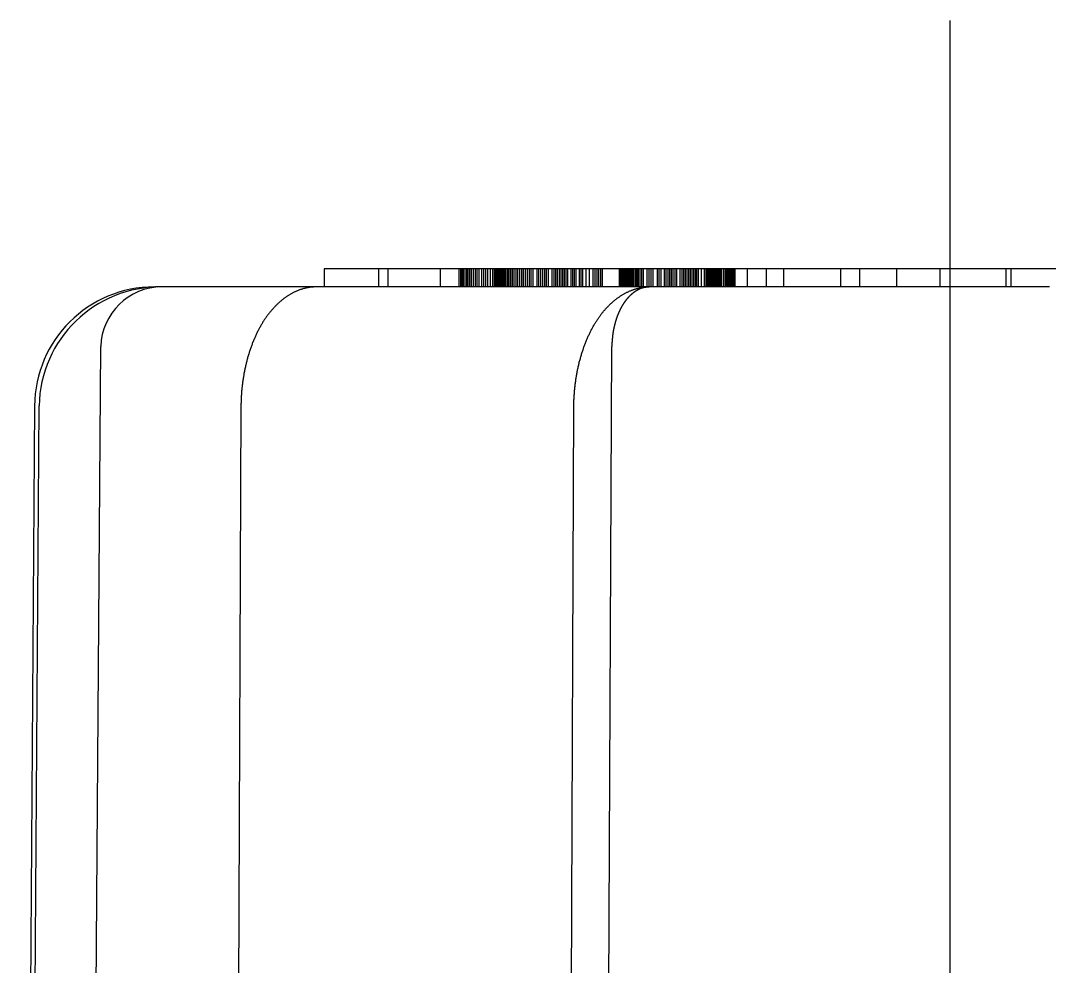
# Model space of a CAD drawing. Extents: x 55 to 320, y 62 to 485.
# Drawn here: x 68.78 to 85.94, y 363.56 to 379.34 of the extents above; entities that cross this region are included whole.
import ezdxf

# ---------------------------------------------------------------- set-up
doc = ezdxf.new("R2010")
doc.units = 0
doc.header["$MEASUREMENT"] = 0
doc.linetypes.add('CENTER', pattern=[50.8, 31.75, -6.35, 6.35, -6.35])
doc.layers.get('0').update_dxf_attribs({"linetype": 'CONTINUOUS'})
doc.layers.add('FR_QBM1_G14_40U', color=7, linetype='CONTINUOUS')

msp = doc.modelspace()

# ---------------------------------------------------------------- linework, layer by layer
at = {"linetype": 'CENTER'}
msp.add_line((84.279, 379.339), (84.279, 165.681), dxfattribs=at)
at = {"layer": 'FR_QBM1_G14_40U', "color": 5, "linetype": 'Continuous'}
for p, q in [((74.189, 375.196), (73.843, 375.196)), ((73.843, 375.196), (73.843, 374.896)), ((74.753, 375.196), (74.189, 375.196)), ((74.753, 374.896), (74.753, 375.196)), ((74.913, 375.196), (74.753, 375.196)), ((75.786, 375.196), (74.913, 375.196)), ((74.913, 374.896), (74.913, 375.196)), ((76.097, 375.196), (75.786, 375.196)), ((75.786, 374.896), (75.786, 375.196)), ((76.124, 375.196), (76.097, 375.196)), ((76.097, 374.896), (76.097, 375.196)), ((76.148, 375.196), (76.124, 375.196)), ((76.124, 374.896), (76.124, 375.196)), ((76.148, 374.896), (76.148, 375.196)), ((76.17, 375.196), (76.148, 375.196)), ((76.194, 375.196), (76.17, 375.196)), ((76.17, 374.896), (76.17, 375.196)), ((76.224, 375.196), (76.194, 375.196)), ((76.194, 374.896), (76.194, 375.196)), ((76.224, 374.896), (76.224, 375.196)), ((76.247, 375.196), (76.224, 375.196)), ((76.247, 374.896), (76.247, 375.196)), ((76.273, 375.196), (76.247, 375.196)), ((76.273, 374.896), (76.273, 375.196)), ((76.301, 375.196), (76.273, 375.196)), ((76.301, 374.896), (76.301, 375.196)), ((76.332, 375.196), (76.301, 375.196)), ((76.369, 375.196), (76.332, 375.196)), ((76.332, 374.896), (76.332, 375.196)), ((76.396, 375.196), (76.369, 375.196)), ((76.369, 374.896), (76.369, 375.196)), ((76.396, 374.896), (76.396, 375.196)), ((76.431, 375.196), (76.396, 375.196)), ((76.431, 374.896), (76.431, 375.196)), ((76.471, 375.196), (76.431, 375.196)), ((76.505, 375.196), (76.471, 375.196)), ((76.471, 374.896), (76.471, 375.196)), ((76.543, 375.196), (76.505, 375.196)), ((76.505, 374.896), (76.505, 375.196)), ((76.575, 375.196), (76.543, 375.196)), ((76.543, 374.896), (76.543, 375.196)), ((76.575, 374.896), (76.575, 375.196)), ((76.618, 375.196), (76.575, 375.196)), ((76.655, 375.196), (76.618, 375.196)), ((76.618, 374.896), (76.618, 375.196)), ((76.655, 374.896), (76.655, 375.196)), ((76.684, 375.196), (76.655, 375.196)), ((76.684, 374.896), (76.684, 375.196)), ((76.685, 375.196), (76.684, 375.196)), ((76.685, 374.896), (76.685, 375.196)), ((76.688, 375.196), (76.685, 375.196)), ((76.688, 374.896), (76.688, 375.196)), ((76.691, 375.196), (76.688, 375.196)), ((76.691, 374.896), (76.691, 375.196)), ((76.696, 375.196), (76.691, 375.196)), ((76.696, 374.896), (76.696, 375.196)), ((76.703, 375.196), (76.696, 375.196)), ((76.71, 375.196), (76.703, 375.196)), ((76.703, 374.896), (76.703, 375.196)), ((76.728, 375.196), (76.71, 375.196)), ((76.71, 374.896), (76.71, 375.196)), ((76.728, 374.896), (76.728, 375.196)), ((76.74, 375.196), (76.728, 375.196)), ((76.74, 374.896), (76.74, 375.196)), ((76.753, 375.196), (76.74, 375.196)), ((76.753, 374.896), (76.753, 375.196)), ((76.767, 375.196), (76.753, 375.196)), ((76.767, 374.896), (76.767, 375.196)), ((76.783, 375.196), (76.767, 375.196)), ((76.783, 374.896), (76.783, 375.196)), ((76.8, 375.196), (76.783, 375.196)), ((76.8, 374.896), (76.8, 375.196)), ((76.819, 375.196), (76.8, 375.196)), ((76.837, 375.196), (76.819, 375.196)), ((76.819, 374.896), (76.819, 375.196)), ((76.858, 375.196), (76.837, 375.196)), ((76.837, 374.896), (76.837, 375.196)), ((76.881, 375.196), (76.858, 375.196)), ((76.858, 374.896), (76.858, 375.196)), ((76.905, 375.196), (76.881, 375.196)), ((76.881, 374.896), (76.881, 375.196)), ((76.905, 374.896), (76.905, 375.196)), ((76.929, 375.196), (76.905, 375.196)), ((76.929, 374.896), (76.929, 375.196)), ((76.956, 375.196), (76.929, 375.196)), ((76.956, 374.896), (76.956, 375.196)), ((76.984, 375.196), (76.956, 375.196)), ((76.984, 374.896), (76.984, 375.196)), ((77.013, 375.196), (76.984, 375.196)), ((77.013, 374.896), (77.013, 375.196)), ((77.044, 375.196), (77.013, 375.196)), ((77.044, 374.896), (77.044, 375.196)), ((77.076, 375.196), (77.044, 375.196)), ((77.076, 374.896), (77.076, 375.196)), ((77.108, 375.196), (77.076, 375.196)), ((77.108, 374.896), (77.108, 375.196)), ((77.139, 375.196), (77.108, 375.196)), ((77.139, 374.896), (77.139, 375.196)), ((77.171, 375.196), (77.139, 375.196)), ((77.171, 374.896), (77.171, 375.196)), ((77.204, 375.196), (77.171, 375.196)), ((77.204, 374.896), (77.204, 375.196)), ((77.235, 375.196), (77.204, 375.196)), ((77.267, 375.196), (77.235, 375.196)), ((77.235, 374.896), (77.235, 375.196)), ((77.299, 375.196), (77.267, 375.196)), ((77.267, 374.896), (77.267, 375.196)), ((77.331, 375.196), (77.299, 375.196)), ((77.299, 374.896), (77.299, 375.196)), ((77.331, 374.896), (77.331, 375.196)), ((77.395, 375.196), (77.331, 375.196)), ((77.395, 374.896), (77.395, 375.196)), ((77.427, 375.196), (77.395, 375.196)), ((77.427, 374.896), (77.427, 375.196)), ((77.458, 375.196), (77.427, 375.196)), ((77.458, 374.896), (77.458, 375.196)), ((77.489, 375.196), (77.458, 375.196)), ((77.489, 374.896), (77.489, 375.196)), ((77.522, 375.196), (77.489, 375.196)), ((77.554, 375.196), (77.522, 375.196)), ((77.522, 374.896), (77.522, 375.196)), ((77.585, 375.196), (77.554, 375.196)), ((77.554, 374.896), (77.554, 375.196)), ((77.585, 374.896), (77.585, 375.196)), ((77.647, 375.196), (77.585, 375.196)), ((77.647, 374.896), (77.647, 375.196)), ((77.678, 375.196), (77.647, 375.196)), ((77.678, 374.896), (77.678, 375.196)), ((77.708, 375.196), (77.678, 375.196)), ((77.737, 375.196), (77.708, 375.196)), ((77.708, 374.896), (77.708, 375.196)), ((77.767, 375.196), (77.737, 375.196)), ((77.737, 374.896), (77.737, 375.196)), ((77.797, 375.196), (77.767, 375.196)), ((77.767, 374.896), (77.767, 375.196)), ((77.797, 374.896), (77.797, 375.196)), ((77.826, 375.196), (77.797, 375.196)), ((77.826, 374.896), (77.826, 375.196)), ((77.854, 375.196), (77.826, 375.196)), ((77.882, 375.196), (77.854, 375.196)), ((77.854, 374.896), (77.854, 375.196)), ((77.882, 374.896), (77.882, 375.196)), ((77.91, 375.196), (77.882, 375.196)), ((77.966, 375.196), (77.91, 375.196)), ((77.91, 374.896), (77.91, 375.196)), ((77.992, 375.196), (77.966, 375.196)), ((77.966, 374.896), (77.966, 375.196)), ((77.992, 374.896), (77.992, 375.196)), ((78.019, 375.196), (77.992, 375.196)), ((78.045, 375.196), (78.019, 375.196)), ((78.019, 374.896), (78.019, 375.196)), ((78.101, 375.196), (78.045, 375.196)), ((78.045, 374.896), (78.045, 375.196)), ((78.128, 375.196), (78.101, 375.196)), ((78.101, 374.896), (78.101, 375.196)), ((78.128, 374.896), (78.128, 375.196)), ((78.156, 375.196), (78.128, 375.196)), ((78.156, 374.896), (78.156, 375.196)), ((78.213, 375.196), (78.156, 375.196)), ((78.213, 374.896), (78.213, 375.196)), ((78.272, 375.196), (78.213, 375.196)), ((78.272, 374.896), (78.272, 375.196)), ((78.332, 375.196), (78.272, 375.196)), ((78.332, 374.896), (78.332, 375.196)), ((78.363, 375.196), (78.332, 375.196)), ((78.395, 375.196), (78.363, 375.196)), ((78.363, 374.896), (78.363, 375.196)), ((78.426, 375.196), (78.395, 375.196)), ((78.395, 374.896), (78.395, 375.196)), ((78.458, 375.196), (78.426, 375.196)), ((78.426, 374.896), (78.426, 375.196)), ((78.458, 374.896), (78.458, 375.196)), ((78.489, 375.196), (78.458, 375.196)), ((78.489, 374.896), (78.489, 375.196)), ((78.768, 375.196), (78.489, 375.196)), ((78.769, 375.196), (78.768, 375.196)), ((78.768, 374.896), (78.768, 375.196)), ((78.769, 374.896), (78.769, 375.196)), ((78.771, 375.196), (78.769, 375.196)), ((78.771, 374.896), (78.771, 375.196)), ((78.773, 375.196), (78.771, 375.196)), ((78.773, 374.896), (78.773, 375.196)), ((78.776, 375.196), (78.773, 375.196)), ((78.781, 375.196), (78.776, 375.196)), ((78.776, 374.896), (78.776, 375.196)), ((78.787, 375.196), (78.781, 375.196)), ((78.781, 374.896), (78.781, 375.196)), ((78.787, 374.896), (78.787, 375.196)), ((78.793, 375.196), (78.787, 375.196)), ((78.793, 374.896), (78.793, 375.196)), ((78.81, 375.196), (78.793, 375.196)), ((78.819, 375.196), (78.81, 375.196)), ((78.81, 374.896), (78.81, 375.196)), ((78.83, 375.196), (78.819, 375.196)), ((78.819, 374.896), (78.819, 375.196)), ((78.842, 375.196), (78.83, 375.196)), ((78.83, 374.896), (78.83, 375.196)), ((78.854, 375.196), (78.842, 375.196)), ((78.842, 374.896), (78.842, 375.196)), ((78.869, 375.196), (78.854, 375.196)), ((78.854, 374.896), (78.854, 375.196)), ((78.869, 374.896), (78.869, 375.196)), ((78.883, 375.196), (78.869, 375.196)), ((78.883, 374.896), (78.883, 375.196)), ((78.899, 375.196), (78.883, 375.196)), ((78.916, 375.196), (78.899, 375.196)), ((78.899, 374.896), (78.899, 375.196)), ((78.934, 375.196), (78.916, 375.196)), ((78.916, 374.896), (78.916, 375.196)), ((78.934, 374.896), (78.934, 375.196)), ((78.952, 375.196), (78.934, 375.196)), ((78.952, 374.896), (78.952, 375.196)), ((78.973, 375.196), (78.952, 375.196)), ((78.993, 375.196), (78.973, 375.196)), ((78.973, 374.896), (78.973, 375.196)), ((78.993, 374.896), (78.993, 375.196)), ((79.015, 375.196), (78.993, 375.196)), ((79.015, 374.896), (79.015, 375.196)), ((79.04, 375.196), (79.015, 375.196)), ((79.063, 375.196), (79.04, 375.196)), ((79.04, 374.896), (79.04, 375.196)), ((79.063, 374.896), (79.063, 375.196)), ((79.088, 375.196), (79.063, 375.196)), ((79.088, 374.896), (79.088, 375.196)), ((79.115, 375.196), (79.088, 375.196)), ((79.115, 374.896), (79.115, 375.196)), ((79.143, 375.196), (79.115, 375.196)), ((79.143, 374.896), (79.143, 375.196)), ((79.172, 375.196), (79.143, 375.196)), ((79.172, 374.896), (79.172, 375.196)), ((79.233, 375.196), (79.172, 375.196)), ((79.233, 374.896), (79.233, 375.196)), ((79.265, 375.196), (79.233, 375.196)), ((79.265, 374.896), (79.265, 375.196)), ((79.298, 375.196), (79.265, 375.196)), ((79.333, 375.196), (79.298, 375.196)), ((79.298, 374.896), (79.298, 375.196)), ((79.333, 374.896), (79.333, 375.196)), ((79.368, 375.196), (79.333, 375.196)), ((79.405, 375.196), (79.368, 375.196)), ((79.433, 375.196), (79.405, 375.196)), ((79.405, 374.896), (79.405, 375.196)), ((79.463, 375.196), (79.433, 375.196)), ((79.433, 374.896), (79.433, 375.196)), ((79.463, 374.896), (79.463, 375.196)), ((79.521, 375.196), (79.463, 375.196)), ((79.521, 374.896), (79.521, 375.196)), ((79.551, 375.196), (79.521, 375.196)), ((79.551, 374.896), (79.551, 375.196)), ((79.58, 375.196), (79.551, 375.196)), ((79.609, 375.196), (79.58, 375.196)), ((79.58, 374.896), (79.58, 375.196)), ((79.638, 375.196), (79.609, 375.196)), ((79.609, 374.896), (79.609, 375.196)), ((79.638, 374.896), (79.638, 375.196)), ((79.668, 375.196), (79.638, 375.196)), ((79.668, 374.896), (79.668, 375.196)), ((79.697, 375.196), (79.668, 375.196)), ((79.726, 375.196), (79.697, 375.196)), ((79.697, 374.896), (79.697, 375.196)), ((79.784, 375.196), (79.726, 375.196)), ((79.726, 374.896), (79.726, 375.196)), ((79.813, 375.196), (79.784, 375.196)), ((79.784, 374.896), (79.784, 375.196)), ((79.843, 375.196), (79.813, 375.196)), ((79.813, 374.896), (79.813, 375.196)), ((79.872, 375.196), (79.843, 375.196)), ((79.843, 374.896), (79.843, 375.196)), ((79.872, 374.896), (79.872, 375.196)), ((79.9, 375.196), (79.872, 375.196)), ((79.9, 374.896), (79.9, 375.196)), ((79.928, 375.196), (79.9, 375.196)), ((79.928, 374.896), (79.928, 375.196)), ((79.956, 375.196), (79.928, 375.196)), ((79.984, 375.196), (79.956, 375.196)), ((79.956, 374.896), (79.956, 375.196)), ((80.011, 375.196), (79.984, 375.196)), ((79.984, 374.896), (79.984, 375.196)), ((80.011, 374.896), (80.011, 375.196)), ((80.038, 375.196), (80.011, 375.196)), ((80.038, 374.896), (80.038, 375.196)), ((80.063, 375.196), (80.038, 375.196)), ((80.063, 374.896), (80.063, 375.196)), ((80.09, 375.196), (80.063, 375.196)), ((80.14, 375.196), (80.09, 375.196)), ((80.09, 374.896), (80.09, 375.196)), ((80.19, 375.196), (80.14, 375.196)), ((80.14, 374.896), (80.14, 375.196)), ((80.19, 374.896), (80.19, 375.196)), ((80.214, 375.196), (80.19, 375.196)), ((80.214, 374.896), (80.214, 375.196)), ((80.237, 375.196), (80.214, 375.196)), ((80.26, 375.196), (80.237, 375.196)), ((80.237, 374.896), (80.237, 375.196)), ((80.26, 374.896), (80.26, 375.196)), ((80.283, 375.196), (80.26, 375.196)), ((80.283, 374.896), (80.283, 375.196)), ((80.305, 375.196), (80.283, 375.196)), ((80.327, 375.196), (80.305, 375.196)), ((80.305, 374.896), (80.305, 375.196)), ((80.348, 375.196), (80.327, 375.196)), ((80.327, 374.896), (80.327, 375.196)), ((80.368, 375.196), (80.348, 375.196)), ((80.348, 374.896), (80.348, 375.196)), ((80.368, 374.896), (80.368, 375.196)), ((80.387, 375.196), (80.368, 375.196)), ((80.387, 374.896), (80.387, 375.196)), ((80.406, 375.196), (80.387, 375.196)), ((80.406, 374.896), (80.406, 375.196)), ((80.424, 375.196), (80.406, 375.196)), ((80.424, 374.896), (80.424, 375.196)), ((80.441, 375.196), (80.424, 375.196)), ((80.458, 375.196), (80.441, 375.196)), ((80.441, 374.896), (80.441, 375.196)), ((80.473, 375.196), (80.458, 375.196)), ((80.458, 374.896), (80.458, 375.196)), ((80.473, 374.896), (80.473, 375.196)), ((80.504, 375.196), (80.473, 375.196)), ((80.504, 374.896), (80.504, 375.196)), ((80.517, 375.196), (80.504, 375.196)), ((80.517, 374.896), (80.517, 375.196)), ((80.543, 375.196), (80.517, 375.196)), ((80.543, 374.896), (80.543, 375.196)), ((80.566, 375.196), (80.543, 375.196)), ((80.566, 374.896), (80.566, 375.196)), ((80.576, 375.196), (80.566, 375.196)), ((80.576, 374.896), (80.576, 375.196)), ((80.593, 375.196), (80.576, 375.196)), ((80.601, 375.196), (80.593, 375.196)), ((80.593, 374.896), (80.593, 375.196)), ((80.608, 375.196), (80.601, 375.196)), ((80.601, 374.896), (80.601, 375.196)), ((80.613, 375.196), (80.608, 375.196)), ((80.608, 374.896), (80.608, 375.196)), ((80.622, 375.196), (80.613, 375.196)), ((80.613, 374.896), (80.613, 375.196)), ((80.622, 374.896), (80.622, 375.196)), ((80.625, 375.196), (80.622, 375.196)), ((80.625, 374.896), (80.625, 375.196)), ((80.628, 375.196), (80.625, 375.196)), ((80.628, 374.896), (80.628, 375.196)), ((80.629, 375.196), (80.628, 375.196)), ((80.629, 374.896), (80.629, 375.196)), ((80.645, 375.196), (80.629, 375.196)), ((80.66, 375.196), (80.645, 375.196)), ((80.645, 374.896), (80.645, 375.196)), ((80.66, 374.896), (80.66, 375.196)), ((80.674, 375.196), (80.66, 375.196)), ((80.674, 374.896), (80.674, 375.196)), ((80.687, 375.196), (80.674, 375.196)), ((80.687, 374.896), (80.687, 375.196)), ((80.697, 375.196), (80.687, 375.196)), ((80.906, 375.196), (80.697, 375.196)), ((80.697, 374.896), (80.697, 375.196)), ((80.906, 374.896), (80.906, 375.196)), ((81.222, 375.196), (80.906, 375.196)), ((81.513, 375.196), (81.222, 375.196)), ((81.222, 374.896), (81.222, 375.196)), ((82.463, 375.196), (81.513, 375.196)), ((81.513, 374.896), (81.513, 375.196)), ((82.778, 375.196), (82.463, 375.196)), ((82.463, 374.896), (82.463, 375.196)), ((83.396, 375.196), (82.778, 375.196)), ((82.778, 374.896), (82.778, 375.196)), ((84.118, 375.196), (83.396, 375.196)), ((83.396, 374.896), (83.396, 375.196)), ((85.223, 375.196), (84.118, 375.196)), ((84.118, 374.896), (84.118, 375.196)), ((85.223, 374.896), (85.223, 375.196)), ((85.305, 375.196), (85.223, 375.196)), ((86.085, 375.196), (85.305, 375.196)), ((85.305, 374.896), (85.305, 375.196)), ((73.713, 374.896), (71.135, 374.896)), ((79.265, 374.896), (73.712, 374.896)), ((85.942, 374.896), (79.268, 374.896)), ((69.936, 348.939), (70.116, 373.903)), ((78.53, 348.939), (78.64, 373.903)), ((69.012, 372.91), (68.779, 338.396)), ((68.92, 348.396), (69.089, 372.91)), ((72.456, 372.91), (72.352, 348.396)), ((77.906, 348.396), (78.009, 372.91))]:
    msp.add_line(p, q, dxfattribs=at)
at = {"layer": 'FR_QBM1_G14_40U', "color": 5}
for points in [[(73.713, 374.896, 0), (73.703, 374.896, 0), (73.693, 374.896, 0), (73.683, 374.895, 0), (73.672, 374.895, 0), (73.662, 374.894, 0), (73.652, 374.894, 0), (73.642, 374.893, 0), (73.632, 374.892, 0), (73.621, 374.891, 0), (73.611, 374.89, 0), (73.601, 374.888, 0), (73.591, 374.887, 0), (73.581, 374.885, 0), (73.571, 374.883, 0), (73.561, 374.881, 0), (73.551, 374.879, 0), (73.54, 374.877, 0), (73.53, 374.875, 0), (73.52, 374.872, 0), (73.51, 374.87, 0), (73.5, 374.867, 0), (73.49, 374.864, 0), (73.48, 374.861, 0), (73.47, 374.858, 0), (73.46, 374.855, 0), (73.45, 374.852, 0), (73.44, 374.848, 0), (73.43, 374.845, 0), (73.421, 374.841, 0), (73.411, 374.837, 0), (73.401, 374.833, 0), (73.391, 374.829, 0), (73.381, 374.825, 0), (73.371, 374.821, 0), (73.362, 374.816, 0), (73.352, 374.812, 0), (73.342, 374.807, 0), (73.332, 374.802, 0), (73.323, 374.797, 0), (73.313, 374.792, 0), (73.304, 374.787, 0), (73.294, 374.782, 0), (73.284, 374.776, 0), (73.275, 374.771, 0), (73.265, 374.765, 0), (73.256, 374.759, 0), (73.246, 374.753, 0), (73.237, 374.747, 0), (73.228, 374.741, 0), (73.218, 374.735, 0), (73.209, 374.729, 0), (73.2, 374.722, 0), (73.19, 374.715, 0), (73.181, 374.709, 0), (73.172, 374.702, 0), (73.163, 374.695, 0), (73.154, 374.688, 0), (73.144, 374.68, 0), (73.135, 374.673, 0), (73.126, 374.666, 0), (73.118, 374.658, 0), (73.109, 374.65, 0), (73.1, 374.643, 0), (73.091, 374.635, 0), (73.082, 374.627, 0), (73.073, 374.619, 0), (73.064, 374.61, 0), (73.056, 374.602, 0), (73.047, 374.593, 0), (73.038, 374.585, 0), (73.03, 374.576, 0), (73.021, 374.567, 0), (73.013, 374.558, 0), (73.004, 374.549, 0), (72.996, 374.54, 0), (72.987, 374.531, 0), (72.979, 374.521, 0), (72.971, 374.512, 0), (72.963, 374.502, 0), (72.954, 374.493, 0), (72.946, 374.483, 0), (72.938, 374.473, 0), (72.93, 374.463, 0), (72.922, 374.453, 0), (72.914, 374.442, 0), (72.906, 374.432, 0), (72.898, 374.422, 0), (72.891, 374.411, 0), (72.883, 374.4, 0), (72.875, 374.39, 0), (72.868, 374.379, 0), (72.86, 374.368, 0), (72.853, 374.357, 0), (72.845, 374.345, 0), (72.838, 374.334, 0), (72.83, 374.323, 0), (72.823, 374.311, 0), (72.816, 374.299, 0), (72.809, 374.288, 0), (72.802, 374.276, 0), (72.794, 374.264, 0), (72.788, 374.252, 0), (72.781, 374.24, 0), (72.774, 374.227, 0), (72.767, 374.215, 0), (72.76, 374.203, 0), (72.754, 374.19, 0), (72.747, 374.178, 0), (72.74, 374.165, 0), (72.734, 374.152, 0), (72.728, 374.139, 0), (72.721, 374.126, 0), (72.715, 374.113, 0), (72.709, 374.1, 0), (72.703, 374.087, 0), (72.697, 374.074, 0), (72.691, 374.06, 0), (72.685, 374.047, 0), (72.679, 374.033, 0), (72.673, 374.02, 0), (72.667, 374.006, 0), (72.662, 373.992, 0), (72.656, 373.979, 0), (72.65, 373.965, 0), (72.645, 373.951, 0), (72.64, 373.937, 0), (72.634, 373.922, 0), (72.629, 373.908, 0), (72.624, 373.894, 0), (72.619, 373.88, 0), (72.614, 373.865, 0), (72.609, 373.851, 0), (72.604, 373.836, 0), (72.599, 373.821, 0), (72.594, 373.807, 0), (72.59, 373.792, 0), (72.585, 373.777, 0), (72.581, 373.762, 0), (72.576, 373.747, 0), (72.572, 373.732, 0), (72.567, 373.717, 0), (72.563, 373.702, 0), (72.559, 373.687, 0), (72.555, 373.672, 0), (72.551, 373.656, 0), (72.547, 373.641, 0), (72.543, 373.626, 0), (72.54, 373.61, 0), (72.536, 373.595, 0), (72.532, 373.579, 0), (72.529, 373.564, 0), (72.525, 373.548, 0), (72.522, 373.532, 0), (72.519, 373.517, 0), (72.515, 373.501, 0), (72.512, 373.485, 0), (72.509, 373.469, 0), (72.506, 373.453, 0), (72.503, 373.437, 0), (72.501, 373.421, 0), (72.498, 373.405, 0), (72.495, 373.389, 0), (72.493, 373.373, 0), (72.49, 373.357, 0), (72.488, 373.34, 0), (72.486, 373.324, 0), (72.483, 373.308, 0), (72.481, 373.292, 0), (72.479, 373.275, 0), (72.477, 373.259, 0), (72.475, 373.243, 0), (72.474, 373.226, 0), (72.472, 373.21, 0), (72.47, 373.193, 0), (72.469, 373.177, 0), (72.467, 373.16, 0), (72.466, 373.144, 0), (72.465, 373.127, 0), (72.463, 373.11, 0), (72.462, 373.094, 0), (72.461, 373.077, 0), (72.46, 373.06, 0), (72.459, 373.044, 0), (72.459, 373.027, 0), (72.458, 373.01, 0), (72.457, 372.994, 0), (72.457, 372.977, 0), (72.457, 372.96, 0), (72.456, 372.943, 0), (72.456, 372.926, 0), (72.456, 372.91, 0)], [(78.009, 372.91, 0), (78.01, 372.926, 0), (78.01, 372.943, 0), (78.01, 372.96, 0), (78.01, 372.977, 0), (78.011, 372.993, 0), (78.011, 373.01, 0), (78.012, 373.027, 0), (78.013, 373.044, 0), (78.014, 373.06, 0), (78.015, 373.077, 0), (78.016, 373.094, 0), (78.017, 373.11, 0), (78.018, 373.127, 0), (78.019, 373.143, 0), (78.021, 373.16, 0), (78.022, 373.176, 0), (78.024, 373.193, 0), (78.025, 373.209, 0), (78.027, 373.226, 0), (78.029, 373.242, 0), (78.031, 373.259, 0), (78.033, 373.275, 0), (78.035, 373.291, 0), (78.037, 373.307, 0), (78.039, 373.324, 0), (78.041, 373.34, 0), (78.044, 373.356, 0), (78.046, 373.372, 0), (78.049, 373.388, 0), (78.051, 373.404, 0), (78.054, 373.421, 0), (78.057, 373.437, 0), (78.06, 373.452, 0), (78.063, 373.468, 0), (78.066, 373.484, 0), (78.069, 373.5, 0), (78.072, 373.516, 0), (78.075, 373.532, 0), (78.079, 373.547, 0), (78.082, 373.563, 0), (78.086, 373.578, 0), (78.089, 373.594, 0), (78.093, 373.609, 0), (78.097, 373.625, 0), (78.1, 373.64, 0), (78.104, 373.656, 0), (78.108, 373.671, 0), (78.112, 373.686, 0), (78.117, 373.701, 0), (78.121, 373.716, 0), (78.125, 373.731, 0), (78.129, 373.746, 0), (78.134, 373.761, 0), (78.138, 373.776, 0), (78.143, 373.791, 0), (78.147, 373.806, 0), (78.152, 373.82, 0), (78.157, 373.835, 0), (78.162, 373.85, 0), (78.167, 373.864, 0), (78.172, 373.878, 0), (78.177, 373.893, 0), (78.182, 373.907, 0), (78.187, 373.921, 0), (78.193, 373.935, 0), (78.198, 373.949, 0), (78.204, 373.963, 0), (78.209, 373.977, 0), (78.215, 373.991, 0), (78.22, 374.005, 0), (78.226, 374.019, 0), (78.232, 374.032, 0), (78.237, 374.046, 0), (78.243, 374.059, 0), (78.249, 374.072, 0), (78.255, 374.086, 0), (78.262, 374.099, 0), (78.268, 374.112, 0), (78.274, 374.125, 0), (78.28, 374.138, 0), (78.287, 374.151, 0), (78.293, 374.163, 0), (78.3, 374.176, 0), (78.306, 374.189, 0), (78.313, 374.201, 0), (78.32, 374.214, 0), (78.326, 374.226, 0), (78.333, 374.238, 0), (78.34, 374.25, 0), (78.347, 374.262, 0), (78.354, 374.274, 0), (78.361, 374.286, 0), (78.368, 374.298, 0), (78.375, 374.309, 0), (78.383, 374.321, 0), (78.39, 374.332, 0), (78.397, 374.343, 0), (78.405, 374.355, 0), (78.412, 374.366, 0), (78.42, 374.377, 0), (78.427, 374.388, 0), (78.435, 374.398, 0), (78.443, 374.409, 0), (78.451, 374.42, 0), (78.458, 374.43, 0), (78.466, 374.44, 0), (78.474, 374.451, 0), (78.482, 374.461, 0), (78.49, 374.471, 0), (78.498, 374.481, 0), (78.506, 374.491, 0), (78.514, 374.5, 0), (78.523, 374.51, 0), (78.531, 374.519, 0), (78.539, 374.529, 0), (78.548, 374.538, 0), (78.556, 374.547, 0), (78.565, 374.556, 0), (78.573, 374.565, 0), (78.582, 374.574, 0), (78.59, 374.583, 0), (78.599, 374.591, 0), (78.608, 374.6, 0), (78.616, 374.608, 0), (78.625, 374.617, 0), (78.634, 374.625, 0), (78.643, 374.633, 0), (78.651, 374.641, 0), (78.66, 374.649, 0), (78.669, 374.656, 0), (78.678, 374.664, 0), (78.687, 374.671, 0), (78.696, 374.679, 0), (78.706, 374.686, 0), (78.715, 374.693, 0), (78.724, 374.7, 0), (78.733, 374.707, 0), (78.742, 374.714, 0), (78.751, 374.72, 0), (78.761, 374.727, 0), (78.77, 374.733, 0), (78.78, 374.74, 0), (78.789, 374.746, 0), (78.798, 374.752, 0), (78.808, 374.758, 0), (78.817, 374.764, 0), (78.827, 374.769, 0), (78.836, 374.775, 0), (78.846, 374.781, 0), (78.856, 374.786, 0), (78.865, 374.791, 0), (78.875, 374.796, 0), (78.885, 374.801, 0), (78.894, 374.806, 0), (78.904, 374.811, 0), (78.914, 374.815, 0), (78.924, 374.82, 0), (78.933, 374.824, 0), (78.943, 374.828, 0), (78.953, 374.833, 0), (78.963, 374.837, 0), (78.973, 374.84, 0), (78.983, 374.844, 0), (78.993, 374.848, 0), (79.002, 374.851, 0), (79.013, 374.855, 0), (79.022, 374.858, 0), (79.032, 374.861, 0), (79.042, 374.864, 0), (79.052, 374.867, 0), (79.062, 374.869, 0), (79.073, 374.872, 0), (79.083, 374.874, 0), (79.093, 374.877, 0), (79.103, 374.879, 0), (79.113, 374.881, 0), (79.123, 374.883, 0), (79.133, 374.885, 0), (79.143, 374.886, 0), (79.153, 374.888, 0), (79.164, 374.889, 0), (79.174, 374.891, 0), (79.184, 374.892, 0), (79.194, 374.893, 0), (79.204, 374.894, 0), (79.214, 374.894, 0), (79.225, 374.895, 0), (79.235, 374.895, 0), (79.245, 374.896, 0), (79.255, 374.896, 0), (79.266, 374.896, 0)], [(79.266, 374.896, 0), (79.264, 374.896, 0), (79.262, 374.896, 0), (79.26, 374.896, 0), (79.258, 374.896, 0), (79.256, 374.895, 0), (79.254, 374.895, 0), (79.252, 374.895, 0), (79.251, 374.895, 0), (79.249, 374.895, 0), (79.247, 374.895, 0), (79.245, 374.895, 0), (79.243, 374.894, 0), (79.241, 374.894, 0), (79.239, 374.894, 0), (79.237, 374.894, 0), (79.236, 374.894, 0), (79.234, 374.894, 0), (79.232, 374.893, 0), (79.23, 374.893, 0), (79.228, 374.893, 0), (79.226, 374.893, 0), (79.224, 374.893, 0), (79.222, 374.893, 0), (79.221, 374.892, 0), (79.219, 374.892, 0), (79.217, 374.892, 0), (79.215, 374.892, 0), (79.213, 374.891, 0), (79.211, 374.891, 0), (79.209, 374.891, 0), (79.207, 374.891, 0), (79.206, 374.89, 0), (79.204, 374.89, 0), (79.202, 374.89, 0), (79.2, 374.889, 0), (79.198, 374.889, 0), (79.196, 374.889, 0), (79.194, 374.888, 0), (79.192, 374.888, 0), (79.191, 374.887, 0), (79.189, 374.887, 0), (79.187, 374.887, 0), (79.185, 374.886, 0), (79.183, 374.886, 0), (79.181, 374.885, 0), (79.18, 374.885, 0), (79.178, 374.884, 0), (79.176, 374.884, 0), (79.174, 374.884, 0), (79.172, 374.883, 0), (79.17, 374.883, 0), (79.168, 374.882, 0), (79.167, 374.882, 0), (79.165, 374.881, 0), (79.163, 374.88, 0), (79.161, 374.88, 0), (79.159, 374.879, 0), (79.157, 374.879, 0), (79.156, 374.878, 0), (79.154, 374.878, 0), (79.152, 374.877, 0), (79.15, 374.876, 0), (79.148, 374.876, 0), (79.146, 374.875, 0), (79.144, 374.875, 0), (79.143, 374.874, 0), (79.141, 374.873, 0), (79.139, 374.873, 0), (79.137, 374.872, 0), (79.135, 374.871, 0), (79.133, 374.871, 0), (79.132, 374.87, 0), (79.13, 374.869, 0), (79.128, 374.869, 0), (79.126, 374.868, 0), (79.124, 374.867, 0), (79.123, 374.867, 0), (79.121, 374.866, 0), (79.119, 374.865, 0), (79.117, 374.864, 0), (79.115, 374.864, 0), (79.113, 374.863, 0), (79.112, 374.862, 0), (79.11, 374.861, 0), (79.108, 374.86, 0), (79.106, 374.86, 0), (79.104, 374.859, 0), (79.103, 374.858, 0), (79.101, 374.857, 0), (79.099, 374.856, 0), (79.097, 374.856, 0), (79.095, 374.855, 0), (79.094, 374.854, 0), (79.092, 374.853, 0), (79.09, 374.852, 0), (79.088, 374.851, 0), (79.086, 374.85, 0), (79.085, 374.849, 0), (79.083, 374.849, 0), (79.081, 374.848, 0), (79.079, 374.847, 0), (79.077, 374.846, 0), (79.076, 374.845, 0), (79.074, 374.844, 0), (79.072, 374.843, 0), (79.07, 374.842, 0), (79.069, 374.841, 0), (79.067, 374.84, 0), (79.065, 374.839, 0), (79.063, 374.838, 0), (79.061, 374.837, 0), (79.06, 374.836, 0), (79.058, 374.835, 0), (79.056, 374.834, 0), (79.054, 374.833, 0), (79.052, 374.832, 0), (79.051, 374.831, 0), (79.049, 374.83, 0), (79.047, 374.829, 0), (79.046, 374.828, 0), (79.044, 374.827, 0), (79.042, 374.825, 0), (79.04, 374.824, 0), (79.038, 374.823, 0), (79.037, 374.822, 0), (79.035, 374.821, 0), (79.033, 374.82, 0), (79.031, 374.819, 0), (79.03, 374.818, 0), (79.028, 374.816, 0), (79.026, 374.815, 0), (79.025, 374.814, 0), (79.023, 374.813, 0), (79.021, 374.812, 0), (79.019, 374.81, 0), (79.018, 374.809, 0), (79.016, 374.808, 0), (79.014, 374.807, 0), (79.012, 374.806, 0), (79.011, 374.804, 0), (79.009, 374.803, 0), (79.007, 374.802, 0), (79.006, 374.8, 0), (79.004, 374.799, 0), (79.002, 374.798, 0), (79, 374.797, 0), (78.999, 374.795, 0), (78.997, 374.794, 0), (78.995, 374.793, 0), (78.994, 374.791, 0), (78.992, 374.79, 0), (78.99, 374.789, 0), (78.989, 374.787, 0), (78.987, 374.786, 0), (78.985, 374.785, 0), (78.984, 374.783, 0), (78.982, 374.782, 0), (78.98, 374.781, 0), (78.978, 374.779, 0), (78.977, 374.778, 0), (78.975, 374.776, 0), (78.973, 374.775, 0), (78.972, 374.773, 0), (78.97, 374.772, 0), (78.968, 374.771, 0), (78.967, 374.769, 0), (78.965, 374.768, 0), (78.963, 374.766, 0), (78.962, 374.765, 0), (78.96, 374.763, 0), (78.959, 374.762, 0), (78.957, 374.76, 0), (78.955, 374.759, 0), (78.954, 374.757, 0), (78.952, 374.756, 0), (78.95, 374.754, 0), (78.949, 374.753, 0), (78.947, 374.751, 0), (78.945, 374.75, 0), (78.944, 374.748, 0), (78.942, 374.746, 0), (78.941, 374.745, 0), (78.939, 374.743, 0), (78.937, 374.742, 0), (78.936, 374.74, 0), (78.934, 374.738, 0), (78.933, 374.737, 0), (78.931, 374.735, 0), (78.929, 374.734, 0), (78.928, 374.732, 0), (78.926, 374.73, 0), (78.924, 374.729, 0), (78.923, 374.727, 0), (78.921, 374.725, 0), (78.92, 374.724, 0), (78.918, 374.722, 0), (78.917, 374.72, 0), (78.915, 374.719, 0), (78.913, 374.717, 0), (78.912, 374.715, 0), (78.91, 374.713, 0), (78.909, 374.712, 0), (78.907, 374.71, 0), (78.906, 374.708, 0), (78.904, 374.706, 0), (78.903, 374.705, 0), (78.901, 374.703, 0), (78.9, 374.701, 0), (78.898, 374.699, 0), (78.896, 374.698, 0), (78.895, 374.696, 0), (78.893, 374.694, 0), (78.892, 374.692, 0), (78.89, 374.69, 0), (78.889, 374.688, 0), (78.887, 374.687, 0), (78.886, 374.685, 0), (78.884, 374.683, 0), (78.883, 374.681, 0), (78.881, 374.679, 0), (78.88, 374.677, 0), (78.878, 374.675, 0), (78.877, 374.674, 0), (78.875, 374.672, 0), (78.874, 374.67, 0), (78.872, 374.668, 0), (78.871, 374.666, 0), (78.869, 374.664, 0), (78.868, 374.662, 0), (78.866, 374.66, 0), (78.865, 374.658, 0), (78.864, 374.656, 0), (78.862, 374.654, 0), (78.861, 374.652, 0), (78.859, 374.65, 0), (78.858, 374.648, 0), (78.856, 374.646, 0), (78.855, 374.644, 0), (78.853, 374.642, 0), (78.852, 374.64, 0), (78.851, 374.638, 0), (78.849, 374.636, 0), (78.848, 374.634, 0), (78.846, 374.632, 0), (78.845, 374.63, 0), (78.844, 374.628, 0), (78.842, 374.626, 0), (78.841, 374.624, 0), (78.839, 374.622, 0), (78.838, 374.62, 0), (78.837, 374.618, 0), (78.835, 374.616, 0), (78.834, 374.613, 0), (78.832, 374.611, 0), (78.831, 374.609, 0), (78.83, 374.607, 0), (78.828, 374.605, 0), (78.827, 374.603, 0), (78.826, 374.601, 0), (78.824, 374.598, 0), (78.823, 374.596, 0), (78.822, 374.594, 0), (78.82, 374.592, 0), (78.819, 374.59, 0), (78.818, 374.588, 0), (78.816, 374.585, 0), (78.815, 374.583, 0), (78.814, 374.581, 0), (78.812, 374.579, 0), (78.811, 374.576, 0), (78.81, 374.574, 0), (78.808, 374.572, 0), (78.807, 374.57, 0), (78.806, 374.567, 0), (78.805, 374.565, 0), (78.803, 374.563, 0), (78.802, 374.561, 0), (78.801, 374.558, 0), (78.8, 374.556, 0), (78.798, 374.554, 0), (78.797, 374.551, 0), (78.796, 374.549, 0), (78.795, 374.547, 0), (78.793, 374.545, 0), (78.792, 374.542, 0), (78.791, 374.54, 0), (78.79, 374.538, 0), (78.788, 374.535, 0), (78.787, 374.533, 0), (78.786, 374.53, 0), (78.785, 374.528, 0), (78.784, 374.526, 0), (78.782, 374.523, 0), (78.781, 374.521, 0), (78.78, 374.519, 0), (78.779, 374.516, 0), (78.778, 374.514, 0), (78.776, 374.511, 0), (78.775, 374.509, 0), (78.774, 374.506, 0), (78.773, 374.504, 0), (78.772, 374.502, 0), (78.771, 374.499, 0), (78.769, 374.497, 0), (78.768, 374.494, 0), (78.767, 374.492, 0), (78.766, 374.489, 0), (78.765, 374.487, 0), (78.764, 374.484, 0), (78.763, 374.482, 0), (78.762, 374.479, 0), (78.76, 374.477, 0), (78.759, 374.474, 0), (78.758, 374.472, 0), (78.757, 374.469, 0), (78.756, 374.467, 0), (78.755, 374.464, 0), (78.754, 374.462, 0), (78.753, 374.459, 0), (78.752, 374.457, 0), (78.751, 374.454, 0), (78.75, 374.452, 0), (78.749, 374.449, 0), (78.748, 374.447, 0), (78.746, 374.444, 0), (78.745, 374.441, 0), (78.744, 374.439, 0), (78.743, 374.436, 0), (78.742, 374.434, 0), (78.741, 374.431, 0), (78.74, 374.428, 0), (78.739, 374.426, 0), (78.738, 374.423, 0), (78.737, 374.421, 0), (78.736, 374.418, 0), (78.735, 374.415, 0), (78.734, 374.413, 0), (78.733, 374.41, 0), (78.732, 374.408, 0), (78.731, 374.405, 0), (78.73, 374.402, 0), (78.729, 374.4, 0), (78.728, 374.397, 0), (78.728, 374.394, 0), (78.727, 374.392, 0), (78.726, 374.389, 0), (78.725, 374.386, 0), (78.724, 374.384, 0), (78.723, 374.381, 0), (78.722, 374.378, 0), (78.721, 374.376, 0), (78.72, 374.373, 0), (78.719, 374.37, 0), (78.718, 374.367, 0), (78.717, 374.365, 0), (78.716, 374.362, 0), (78.716, 374.359, 0), (78.715, 374.357, 0), (78.714, 374.354, 0), (78.713, 374.351, 0), (78.712, 374.348, 0), (78.711, 374.346, 0), (78.71, 374.343, 0), (78.71, 374.34, 0), (78.709, 374.337, 0), (78.708, 374.335, 0), (78.707, 374.332, 0), (78.706, 374.329, 0), (78.705, 374.326, 0), (78.704, 374.323, 0), (78.704, 374.321, 0), (78.703, 374.318, 0), (78.702, 374.315, 0), (78.701, 374.312, 0), (78.7, 374.31, 0), (78.7, 374.307, 0), (78.699, 374.304, 0), (78.698, 374.301, 0), (78.697, 374.298, 0), (78.696, 374.296, 0), (78.696, 374.293, 0), (78.695, 374.29, 0), (78.694, 374.287, 0), (78.693, 374.284, 0), (78.693, 374.281, 0), (78.692, 374.279, 0), (78.691, 374.276, 0), (78.69, 374.273, 0), (78.69, 374.27, 0), (78.689, 374.267, 0), (78.688, 374.264, 0), (78.688, 374.261, 0), (78.687, 374.259, 0), (78.686, 374.256, 0), (78.685, 374.253, 0), (78.685, 374.25, 0), (78.684, 374.247, 0), (78.683, 374.244, 0), (78.683, 374.241, 0), (78.682, 374.238, 0), (78.681, 374.236, 0), (78.68, 374.233, 0), (78.68, 374.23, 0), (78.679, 374.227, 0), (78.679, 374.224, 0), (78.678, 374.221, 0), (78.677, 374.218, 0), (78.677, 374.215, 0), (78.676, 374.212, 0), (78.675, 374.209, 0), (78.675, 374.206, 0), (78.674, 374.203, 0), (78.674, 374.201, 0), (78.673, 374.198, 0), (78.672, 374.195, 0), (78.672, 374.192, 0), (78.671, 374.189, 0), (78.671, 374.186, 0), (78.67, 374.183, 0), (78.669, 374.18, 0), (78.669, 374.177, 0), (78.668, 374.174, 0), (78.668, 374.171, 0), (78.667, 374.168, 0), (78.667, 374.165, 0), (78.666, 374.162, 0), (78.666, 374.159, 0), (78.665, 374.156, 0), (78.665, 374.153, 0), (78.664, 374.15, 0), (78.664, 374.147, 0), (78.663, 374.144, 0), (78.663, 374.141, 0), (78.662, 374.138, 0), (78.662, 374.135, 0), (78.661, 374.132, 0), (78.661, 374.129, 0), (78.66, 374.126, 0), (78.66, 374.123, 0), (78.66, 374.12, 0), (78.659, 374.117, 0), (78.659, 374.114, 0), (78.658, 374.111, 0), (78.658, 374.108, 0), (78.658, 374.105, 0), (78.657, 374.102, 0), (78.657, 374.099, 0), (78.656, 374.096, 0), (78.656, 374.093, 0), (78.656, 374.09, 0), (78.655, 374.087, 0), (78.655, 374.084, 0), (78.655, 374.081, 0), (78.654, 374.078, 0), (78.654, 374.075, 0), (78.654, 374.072, 0), (78.653, 374.069, 0), (78.653, 374.066, 0), (78.653, 374.063, 0), (78.653, 374.06, 0), (78.652, 374.057, 0), (78.652, 374.054, 0), (78.652, 374.051, 0), (78.651, 374.048, 0), (78.651, 374.045, 0), (78.651, 374.042, 0), (78.651, 374.039, 0), (78.65, 374.035, 0), (78.65, 374.032, 0), (78.65, 374.029, 0), (78.65, 374.026, 0), (78.649, 374.023, 0), (78.649, 374.02, 0), (78.649, 374.017, 0), (78.649, 374.014, 0), (78.648, 374.011, 0), (78.648, 374.008, 0), (78.648, 374.005, 0), (78.648, 374.002, 0), (78.648, 373.999, 0), (78.647, 373.996, 0), (78.647, 373.993, 0), (78.647, 373.989, 0), (78.647, 373.986, 0), (78.646, 373.983, 0), (78.646, 373.98, 0), (78.646, 373.977, 0), (78.646, 373.974, 0), (78.645, 373.971, 0), (78.645, 373.968, 0), (78.645, 373.965, 0), (78.645, 373.962, 0), (78.645, 373.959, 0), (78.644, 373.956, 0), (78.644, 373.953, 0), (78.644, 373.949, 0), (78.644, 373.946, 0), (78.643, 373.943, 0), (78.643, 373.94, 0), (78.643, 373.937, 0), (78.643, 373.934, 0), (78.642, 373.931, 0), (78.642, 373.928, 0), (78.642, 373.925, 0), (78.642, 373.922, 0), (78.641, 373.919, 0), (78.641, 373.915, 0), (78.641, 373.912, 0), (78.641, 373.909, 0), (78.64, 373.906, 0), (78.64, 373.903, 0)]]:
    msp.add_polyline3d(points, dxfattribs=at)
at = {"layer": 'FR_QBM1_G14_40U', "color": 5, "linetype": 'Continuous'}
for centre, radius, start, end in [((71.012, 372.896), 2, 90, 179.6129), ((71.109, 372.876), 2.021, 89.283, 179.0345), ((71.141, 373.871), 1.025, 90.3279, 178.2069)]:
    msp.add_arc(centre, radius, start, end, dxfattribs=at)

doc.saveas('drawing.dxf')
